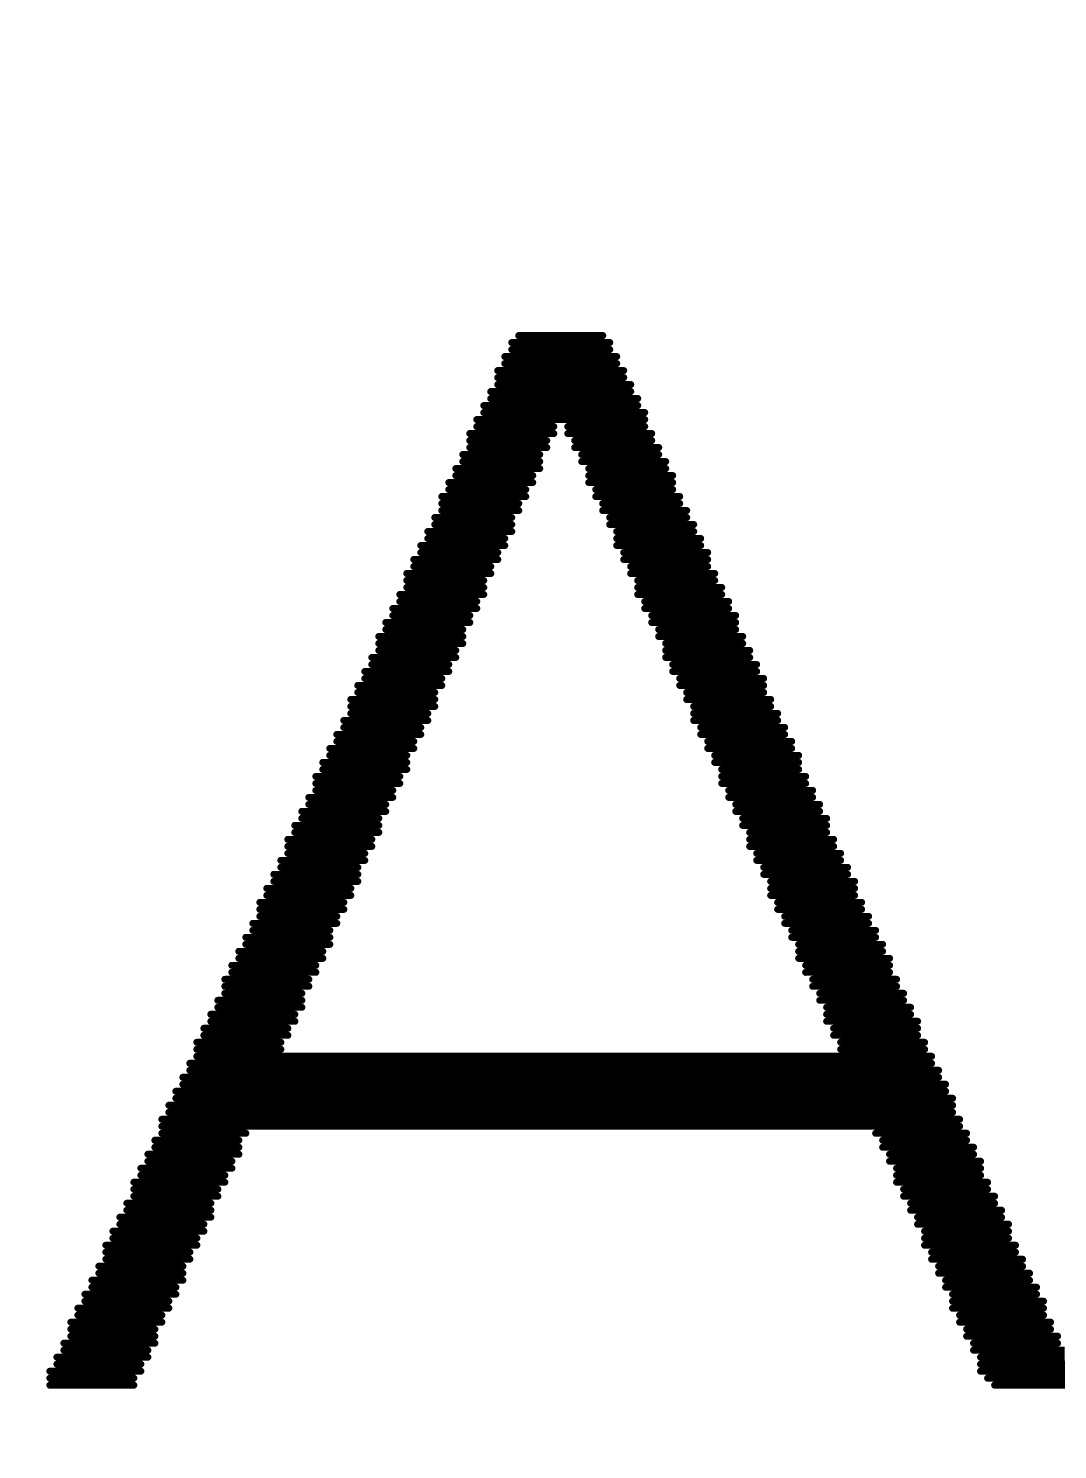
# Model space of a CAD drawing. Header units: millimetres. Extents: x 3.95 to 7.61, y 3.46 to 7.15.
# Drawn here: x 5.355 to 5.3918, y 5.1718 to 5.2226 of the extents above; entities that cross this region are included whole.
import ezdxf

# ---------------------------------------------------------------- set-up
doc = ezdxf.new("R2010")
doc.units = ezdxf.units.MM
doc.header["$MEASUREMENT"] = 0
doc.layers.add('Mechanical1', color=6, linetype='Continuous')
doc.layers.add('TopOverlay', color=2, linetype='Continuous')

# ---------------------------------------------------------------- blocks, each defined once
blk = doc.blocks.new('________10')
at = {"layer": 'TopOverlay', "const_width": 0.00025}
for points in [[(0.536311, 0.038634), (0.539811, 0.038634)], [(0.536561, 0.038884), (0.539561, 0.038884)], [(0.536061, 0.038134), (0.540061, 0.038134)], [(0.536311, 0.038384), (0.539811, 0.038384)], [(0.535811, 0.037634), (0.540311, 0.037634)], [(0.536061, 0.037884), (0.540061, 0.037884)], [(0.535811, 0.037384), (0.540311, 0.037384)], [(0.535811, 0.037134), (0.540561, 0.037134)], [(0.535561, 0.036884), (0.540561, 0.036884)], [(0.535561, 0.036634), (0.540811, 0.036634)], [(0.535311, 0.036384), (0.540811, 0.036384)], [(0.535311, 0.036134), (0.541061, 0.036134)], [(0.535061, 0.035884), (0.541061, 0.035884)], [(0.535061, 0.035634), (0.537811, 0.035634)], [(0.538311, 0.035634), (0.541061, 0.035634)], [(0.534811, 0.035384), (0.537811, 0.035384)], [(0.534811, 0.035134), (0.537561, 0.035134)], [(0.538311, 0.035384), (0.541311, 0.035384)], [(0.538561, 0.035134), (0.541311, 0.035134)], [(0.534561, 0.034634), (0.537311, 0.034634)], [(0.534811, 0.034884), (0.537561, 0.034884)], [(0.538561, 0.034884), (0.541561, 0.034884)], [(0.538811, 0.034634), (0.541561, 0.034634)], [(0.534311, 0.034134), (0.537311, 0.034134)], [(0.534561, 0.034384), (0.537311, 0.034384)], [(0.538811, 0.034384), (0.541811, 0.034384)], [(0.539061, 0.034134), (0.541811, 0.034134)], [(0.534061, 0.033634), (0.537061, 0.033634)], [(0.534311, 0.033884), (0.537061, 0.033884)], [(0.539061, 0.033884), (0.542061, 0.033884)], [(0.539061, 0.033634), (0.542061, 0.033634)], [(0.533811, 0.033134), (0.536811, 0.033134)], [(0.533811, 0.032884), (0.536561, 0.032884)], [(0.534061, 0.033384), (0.536811, 0.033384)], [(0.539311, 0.033384), (0.542061, 0.033384)], [(0.539311, 0.033134), (0.542311, 0.033134)], [(0.539561, 0.032884), (0.542311, 0.032884)], [(0.533561, 0.032384), (0.536311, 0.032384)], [(0.533811, 0.032634), (0.536561, 0.032634)], [(0.539561, 0.032634), (0.542561, 0.032634)], [(0.539811, 0.032384), (0.542561, 0.032384)], [(0.533311, 0.031884), (0.536311, 0.031884)], [(0.533561, 0.032134), (0.536311, 0.032134)], [(0.539811, 0.032134), (0.542811, 0.032134)], [(0.540061, 0.031884), (0.542811, 0.031884)], [(0.533061, 0.031384), (0.536061, 0.031384)], [(0.533311, 0.031634), (0.536061, 0.031634)], [(0.540061, 0.031634), (0.543061, 0.031634)], [(0.540061, 0.031384), (0.543061, 0.031384)], [(0.532811, 0.030884), (0.535811, 0.030884)], [(0.533061, 0.031134), (0.535811, 0.031134)], [(0.540311, 0.031134), (0.543311, 0.031134)], [(0.540311, 0.030884), (0.543311, 0.030884)], [(0.532561, 0.030384), (0.535561, 0.030384)], [(0.532811, 0.030634), (0.535561, 0.030634)], [(0.540561, 0.030634), (0.543311, 0.030634)], [(0.540561, 0.030384), (0.543561, 0.030384)], [(0.532561, 0.030134), (0.535311, 0.030134)], [(0.532561, 0.029884), (0.535311, 0.029884)], [(0.540811, 0.030134), (0.543561, 0.030134)], [(0.540811, 0.029884), (0.543811, 0.029884)], [(0.532311, 0.029634), (0.535311, 0.029634)], [(0.532311, 0.029384), (0.535061, 0.029384)], [(0.540811, 0.029634), (0.543811, 0.029634)], [(0.541061, 0.029384), (0.544061, 0.029384)], [(0.532061, 0.029134), (0.535061, 0.029134)], [(0.532061, 0.028884), (0.534811, 0.028884)], [(0.541061, 0.029134), (0.544061, 0.029134)], [(0.541311, 0.028884), (0.544311, 0.028884)], [(0.531811, 0.028634), (0.534811, 0.028634)], [(0.531811, 0.028384), (0.534561, 0.028384)], [(0.541311, 0.028634), (0.544311, 0.028634)], [(0.541561, 0.028384), (0.544311, 0.028384)], [(0.531561, 0.028134), (0.534561, 0.028134)], [(0.531561, 0.027884), (0.534561, 0.027884)], [(0.541561, 0.028134), (0.544561, 0.028134)], [(0.541811, 0.027884), (0.544561, 0.027884)], [(0.531311, 0.027384), (0.534311, 0.027384)], [(0.531561, 0.027634), (0.534311, 0.027634)], [(0.541811, 0.027634), (0.544811, 0.027634)], [(0.541811, 0.027384), (0.544811, 0.027384)], [(0.531061, 0.026884), (0.534061, 0.026884)], [(0.531311, 0.027134), (0.534061, 0.027134)], [(0.542061, 0.027134), (0.545061, 0.027134)], [(0.542061, 0.026884), (0.545061, 0.026884)], [(0.530811, 0.026384), (0.533811, 0.026384)], [(0.531061, 0.026634), (0.533811, 0.026634)], [(0.542311, 0.026634), (0.545311, 0.026634)], [(0.542311, 0.026384), (0.545311, 0.026384)], [(0.530561, 0.025884), (0.533561, 0.025884)], [(0.530811, 0.026134), (0.533561, 0.026134)], [(0.542561, 0.026134), (0.545311, 0.026134)], [(0.542561, 0.025884), (0.545561, 0.025884)], [(0.530561, 0.025634), (0.533561, 0.025634)], [(0.530561, 0.025384), (0.533311, 0.025384)], [(0.542811, 0.025634), (0.545561, 0.025634)], [(0.542811, 0.025384), (0.545811, 0.025384)], [(0.530311, 0.025134), (0.533311, 0.025134)], [(0.530311, 0.024884), (0.533061, 0.024884)], [(0.542811, 0.025134), (0.545811, 0.025134)], [(0.543061, 0.024884), (0.546061, 0.024884)], [(0.530061, 0.024634), (0.533061, 0.024634)], [(0.530061, 0.024384), (0.532811, 0.024384)], [(0.543061, 0.024634), (0.546061, 0.024634)], [(0.543311, 0.024384), (0.546311, 0.024384)], [(0.529811, 0.024134), (0.532811, 0.024134)], [(0.529811, 0.023884), (0.532561, 0.023884)], [(0.543311, 0.024134), (0.546311, 0.024134)], [(0.543561, 0.023884), (0.546561, 0.023884)], [(0.529561, 0.023634), (0.532561, 0.023634)], [(0.529561, 0.023384), (0.532561, 0.023384)], [(0.543561, 0.023634), (0.546561, 0.023634)], [(0.543811, 0.023384), (0.546561, 0.023384)], [(0.529311, 0.023134), (0.532311, 0.023134)], [(0.529311, 0.022884), (0.532311, 0.022884)], [(0.543811, 0.023134), (0.546811, 0.023134)], [(0.543811, 0.022884), (0.546811, 0.022884)], [(0.529061, 0.022384), (0.532061, 0.022384)], [(0.529311, 0.022634), (0.532061, 0.022634)], [(0.544061, 0.022634), (0.547061, 0.022634)], [(0.544061, 0.022384), (0.547061, 0.022384)], [(0.528811, 0.021884), (0.531811, 0.021884)], [(0.529061, 0.022134), (0.531811, 0.022134)], [(0.544311, 0.022134), (0.547311, 0.022134)], [(0.544311, 0.021884), (0.547311, 0.021884)], [(0.528561, 0.021384), (0.531561, 0.021384)], [(0.528811, 0.021634), (0.531561, 0.021634)], [(0.544561, 0.021634), (0.547561, 0.021634)], [(0.544561, 0.021384), (0.547561, 0.021384)], [(0.528311, 0.020884), (0.531311, 0.020884)], [(0.528561, 0.021134), (0.531561, 0.021134)], [(0.544811, 0.021134), (0.547561, 0.021134)], [(0.544811, 0.020884), (0.547811, 0.020884)], [(0.528311, 0.020634), (0.531311, 0.020634)], [(0.528311, 0.020384), (0.531061, 0.020384)], [(0.544811, 0.020634), (0.547811, 0.020634)], [(0.545061, 0.020384), (0.548061, 0.020384)], [(0.528061, 0.020134), (0.531061, 0.020134)], [(0.528061, 0.019884), (0.530811, 0.019884)], [(0.545061, 0.020134), (0.548061, 0.020134)], [(0.545311, 0.019884), (0.548311, 0.019884)], [(0.527811, 0.019634), (0.530811, 0.019634)], [(0.527811, 0.019384), (0.530811, 0.019384)], [(0.545311, 0.019634), (0.548311, 0.019634)], [(0.545561, 0.019384), (0.548561, 0.019384)], [(0.527561, 0.019134), (0.530561, 0.019134)], [(0.527561, 0.018884), (0.530561, 0.018884)], [(0.545561, 0.019134), (0.548561, 0.019134)], [(0.545561, 0.018884), (0.548561, 0.018884)], [(0.527311, 0.018634), (0.530311, 0.018634)], [(0.527311, 0.018384), (0.530311, 0.018384)], [(0.545811, 0.018634), (0.548811, 0.018634)], [(0.545811, 0.018384), (0.548811, 0.018384)], [(0.527061, 0.017884), (0.530061, 0.017884)], [(0.527311, 0.018134), (0.530061, 0.018134)], [(0.546061, 0.018134), (0.549061, 0.018134)], [(0.546061, 0.017884), (0.549061, 0.017884)], [(0.526811, 0.017384), (0.529811, 0.017384)], [(0.527061, 0.017634), (0.529811, 0.017634)], [(0.546311, 0.017634), (0.549311, 0.017634)], [(0.546311, 0.017384), (0.549311, 0.017384)], [(0.526561, 0.016884), (0.529561, 0.016884)], [(0.526561, 0.016634), (0.529561, 0.016634)], [(0.526811, 0.017134), (0.529811, 0.017134)], [(0.546561, 0.017134), (0.549561, 0.017134)], [(0.546561, 0.016884), (0.549561, 0.016884)], [(0.546561, 0.016634), (0.549811, 0.016634)], [(0.526311, 0.016384), (0.529311, 0.016384)], [(0.526311, 0.016134), (0.529311, 0.016134)], [(0.546811, 0.016384), (0.549811, 0.016384)], [(0.546811, 0.016134), (0.549811, 0.016134)], [(0.526061, 0.015884), (0.529061, 0.015884)], [(0.526061, 0.015634), (0.529061, 0.015634)], [(0.547061, 0.015884), (0.550061, 0.015884)], [(0.547061, 0.015634), (0.550061, 0.015634)], [(0.525811, 0.015134), (0.528811, 0.015134)], [(0.526061, 0.015384), (0.528811, 0.015384)], [(0.547311, 0.015384), (0.550311, 0.015384)], [(0.547311, 0.015134), (0.550311, 0.015134)], [(0.525561, 0.014634), (0.528561, 0.014634)], [(0.525811, 0.014884), (0.528811, 0.014884)], [(0.547561, 0.014884), (0.550561, 0.014884)], [(0.547561, 0.014634), (0.550561, 0.014634)], [(0.525311, 0.014134), (0.528311, 0.014134)], [(0.525561, 0.014384), (0.528561, 0.014384)], [(0.547561, 0.014384), (0.550811, 0.014384)], [(0.547811, 0.014134), (0.550811, 0.014134)], [(0.525061, 0.013634), (0.528061, 0.013634)], [(0.525311, 0.013884), (0.528311, 0.013884)], [(0.547811, 0.013884), (0.550811, 0.013884)], [(0.548061, 0.013634), (0.551061, 0.013634)], [(0.525061, 0.013384), (0.528061, 0.013384)], [(0.525061, 0.013134), (0.551311, 0.013134)], [(0.548061, 0.013384), (0.551061, 0.013384)], [(0.524811, 0.012884), (0.551311, 0.012884)], [(0.524811, 0.012634), (0.551561, 0.012634)], [(0.524561, 0.012384), (0.551561, 0.012384)], [(0.524561, 0.012134), (0.551811, 0.012134)], [(0.524311, 0.011884), (0.551811, 0.011884)], [(0.524311, 0.011634), (0.552061, 0.011634)], [(0.524061, 0.011384), (0.552061, 0.011384)], [(0.524061, 0.011134), (0.552061, 0.011134)], [(0.523811, 0.010884), (0.552311, 0.010884)], [(0.523811, 0.010634), (0.552311, 0.010634)], [(0.523561, 0.010134), (0.526561, 0.010134)], [(0.523811, 0.010384), (0.526811, 0.010384)], [(0.549311, 0.010384), (0.552561, 0.010384)], [(0.549561, 0.010134), (0.552561, 0.010134)], [(0.523311, 0.009634), (0.526561, 0.009634)], [(0.523561, 0.009884), (0.526561, 0.009884)], [(0.549561, 0.009884), (0.552811, 0.009884)], [(0.549811, 0.009634), (0.552811, 0.009634)], [(0.523061, 0.009134), (0.526311, 0.009134)], [(0.523311, 0.009384), (0.526311, 0.009384)], [(0.549811, 0.009384), (0.553061, 0.009384)], [(0.550061, 0.009134), (0.553061, 0.009134)], [(0.522811, 0.008634), (0.526061, 0.008634)], [(0.523061, 0.008884), (0.526061, 0.008884)], [(0.550061, 0.008884), (0.553061, 0.008884)], [(0.550061, 0.008634), (0.553311, 0.008634)], [(0.522811, 0.008384), (0.525811, 0.008384)], [(0.522811, 0.008134), (0.525811, 0.008134)], [(0.550311, 0.008384), (0.553311, 0.008384)], [(0.550311, 0.008134), (0.553561, 0.008134)], [(0.522561, 0.007884), (0.525561, 0.007884)], [(0.522561, 0.007634), (0.525561, 0.007634)], [(0.550561, 0.007884), (0.553561, 0.007884)], [(0.550561, 0.007634), (0.553811, 0.007634)], [(0.522311, 0.007384), (0.525561, 0.007384)], [(0.522311, 0.007134), (0.525311, 0.007134)], [(0.550811, 0.007384), (0.553811, 0.007384)], [(0.550811, 0.007134), (0.554061, 0.007134)], [(0.522061, 0.006884), (0.525311, 0.006884)], [(0.522061, 0.006634), (0.525061, 0.006634)], [(0.551061, 0.006884), (0.554061, 0.006884)], [(0.551061, 0.006634), (0.554061, 0.006634)], [(0.521811, 0.006384), (0.525061, 0.006384)], [(0.521811, 0.006134), (0.524811, 0.006134)], [(0.551061, 0.006384), (0.554311, 0.006384)], [(0.551311, 0.006134), (0.554311, 0.006134)], [(0.521561, 0.005634), (0.524561, 0.005634)], [(0.521811, 0.005884), (0.524811, 0.005884)], [(0.551311, 0.005884), (0.554561, 0.005884)], [(0.551561, 0.005634), (0.554561, 0.005634)], [(0.521311, 0.005134), (0.524561, 0.005134)], [(0.521561, 0.005384), (0.524561, 0.005384)], [(0.551561, 0.005384), (0.554811, 0.005384)], [(0.551811, 0.005134), (0.554811, 0.005134)], [(0.521061, 0.004634), (0.524311, 0.004634)], [(0.521311, 0.004884), (0.524311, 0.004884)], [(0.551811, 0.004884), (0.555061, 0.004884)], [(0.552061, 0.004634), (0.555061, 0.004634)], [(0.520811, 0.004134), (0.524061, 0.004134)], [(0.521061, 0.004384), (0.524061, 0.004384)], [(0.552061, 0.004384), (0.555311, 0.004384)], [(0.552061, 0.004134), (0.555311, 0.004134)], [(0.520561, 0.003634), (0.523811, 0.003634)], [(0.520811, 0.003884), (0.523811, 0.003884)], [(0.552311, 0.003884), (0.555311, 0.003884)], [(0.552311, 0.003634), (0.555561, 0.003634)], [(0.520561, 0.003384), (0.523561, 0.003384)], [(0.520561, 0.003134), (0.523561, 0.003134)], [(0.552561, 0.003384), (0.555561, 0.003384)], [(0.552561, 0.003134), (0.555811, 0.003134)], [(0.520311, 0.002884), (0.523561, 0.002884)], [(0.520311, 0.002634), (0.523311, 0.002634)], [(0.552811, 0.002884), (0.555811, 0.002884)], [(0.552811, 0.002634), (0.556061, 0.002634)], [(0.520061, 0.002384), (0.523311, 0.002384)], [(0.520061, 0.002134), (0.523061, 0.002134)], [(0.553061, 0.002384), (0.556061, 0.002384)], [(0.553061, 0.002134), (0.556311, 0.002134)], [(0.519811, 0.001884), (0.523061, 0.001884)], [(0.519811, 0.001634), (0.522811, 0.001634)], [(0.553061, 0.001884), (0.556311, 0.001884)], [(0.553311, 0.001634), (0.556311, 0.001634)], [(0.519811, 0.001384), (0.522811, 0.001384)], [(0.553561, 0.001384), (0.556311, 0.001384)]]:
    blk.add_lwpolyline(points, dxfattribs=at)
at = {"layer": 'TopOverlay', "const_width": 0.000125}
for points in [[(0.536249, 0.038634, 1), (0.536373, 0.038634, 1)], [(0.536498, 0.038884, 1), (0.536624, 0.038884, 1)], [(0.539498, 0.038884, 1), (0.539624, 0.038884, 1)], [(0.539748, 0.038634, 1), (0.539874, 0.038634, 1)], [(0.535999, 0.038134, 1), (0.536123, 0.038134, 1)], [(0.536249, 0.038384, 1), (0.536373, 0.038384, 1)], [(0.539748, 0.038384, 1), (0.539874, 0.038384, 1)], [(0.539999, 0.038134, 1), (0.540123, 0.038134, 1)], [(0.535748, 0.037634, 1), (0.535874, 0.037634, 1)], [(0.535999, 0.037884, 1), (0.536123, 0.037884, 1)], [(0.539999, 0.037884, 1), (0.540123, 0.037884, 1)], [(0.540249, 0.037634, 1), (0.540373, 0.037634, 1)], [(0.535748, 0.037384, 1), (0.535874, 0.037384, 1)], [(0.535748, 0.037134, 1), (0.535874, 0.037134, 1)], [(0.540249, 0.037384, 1), (0.540373, 0.037384, 1)], [(0.540498, 0.037134, 1), (0.540624, 0.037134, 1)], [(0.535498, 0.036884, 1), (0.535624, 0.036884, 1)], [(0.535498, 0.036634, 1), (0.535624, 0.036634, 1)], [(0.540498, 0.036884, 1), (0.540624, 0.036884, 1)], [(0.540748, 0.036634, 1), (0.540874, 0.036634, 1)], [(0.535249, 0.036384, 1), (0.535373, 0.036384, 1)], [(0.535249, 0.036134, 1), (0.535373, 0.036134, 1)], [(0.540748, 0.036384, 1), (0.540874, 0.036384, 1)], [(0.540999, 0.036134, 1), (0.541123, 0.036134, 1)], [(0.534999, 0.035884, 1), (0.535123, 0.035884, 1)], [(0.534999, 0.035634, 1), (0.535123, 0.035634, 1)], [(0.537748, 0.035634, 1), (0.537874, 0.035634, 1)], [(0.538249, 0.035634, 1), (0.538373, 0.035634, 1)], [(0.540999, 0.035884, 1), (0.541123, 0.035884, 1)], [(0.540999, 0.035634, 1), (0.541123, 0.035634, 1)], [(0.534748, 0.035384, 1), (0.534874, 0.035384, 1)], [(0.534748, 0.035134, 1), (0.534874, 0.035134, 1)], [(0.537498, 0.035134, 1), (0.537624, 0.035134, 1)], [(0.537748, 0.035384, 1), (0.537874, 0.035384, 1)], [(0.538249, 0.035384, 1), (0.538373, 0.035384, 1)], [(0.538498, 0.035134, 1), (0.538624, 0.035134, 1)], [(0.541249, 0.035384, 1), (0.541373, 0.035384, 1)], [(0.541249, 0.035134, 1), (0.541373, 0.035134, 1)], [(0.534498, 0.034634, 1), (0.534624, 0.034634, 1)], [(0.534748, 0.034884, 1), (0.534874, 0.034884, 1)], [(0.537249, 0.034634, 1), (0.537373, 0.034634, 1)], [(0.537498, 0.034884, 1), (0.537624, 0.034884, 1)], [(0.538498, 0.034884, 1), (0.538624, 0.034884, 1)], [(0.538748, 0.034634, 1), (0.538874, 0.034634, 1)], [(0.541498, 0.034884, 1), (0.541624, 0.034884, 1)], [(0.541498, 0.034634, 1), (0.541624, 0.034634, 1)], [(0.534249, 0.034134, 1), (0.534373, 0.034134, 1)], [(0.534498, 0.034384, 1), (0.534624, 0.034384, 1)], [(0.537249, 0.034384, 1), (0.537373, 0.034384, 1)], [(0.537249, 0.034134, 1), (0.537373, 0.034134, 1)], [(0.538748, 0.034384, 1), (0.538874, 0.034384, 1)], [(0.538999, 0.034134, 1), (0.539123, 0.034134, 1)], [(0.541748, 0.034384, 1), (0.541874, 0.034384, 1)], [(0.541748, 0.034134, 1), (0.541874, 0.034134, 1)], [(0.533999, 0.033634, 1), (0.534123, 0.033634, 1)], [(0.534249, 0.033884, 1), (0.534373, 0.033884, 1)], [(0.536999, 0.033884, 1), (0.537123, 0.033884, 1)], [(0.536999, 0.033634, 1), (0.537123, 0.033634, 1)], [(0.538999, 0.033884, 1), (0.539123, 0.033884, 1)], [(0.538999, 0.033634, 1), (0.539123, 0.033634, 1)], [(0.541999, 0.033884, 1), (0.542123, 0.033884, 1)], [(0.541999, 0.033634, 1), (0.542123, 0.033634, 1)], [(0.533748, 0.033134, 1), (0.533874, 0.033134, 1)], [(0.533748, 0.032884, 1), (0.533874, 0.032884, 1)], [(0.533999, 0.033384, 1), (0.534123, 0.033384, 1)], [(0.536498, 0.032884, 1), (0.536624, 0.032884, 1)], [(0.536748, 0.033384, 1), (0.536874, 0.033384, 1)], [(0.536748, 0.033134, 1), (0.536874, 0.033134, 1)], [(0.539249, 0.033384, 1), (0.539373, 0.033384, 1)], [(0.539249, 0.033134, 1), (0.539373, 0.033134, 1)], [(0.539498, 0.032884, 1), (0.539624, 0.032884, 1)], [(0.541999, 0.033384, 1), (0.542123, 0.033384, 1)], [(0.542249, 0.033134, 1), (0.542373, 0.033134, 1)], [(0.542249, 0.032884, 1), (0.542373, 0.032884, 1)], [(0.533498, 0.032384, 1), (0.533624, 0.032384, 1)], [(0.533748, 0.032634, 1), (0.533874, 0.032634, 1)], [(0.536249, 0.032384, 1), (0.536373, 0.032384, 1)], [(0.536498, 0.032634, 1), (0.536624, 0.032634, 1)], [(0.539498, 0.032634, 1), (0.539624, 0.032634, 1)], [(0.539748, 0.032384, 1), (0.539874, 0.032384, 1)], [(0.542498, 0.032634, 1), (0.542624, 0.032634, 1)], [(0.542498, 0.032384, 1), (0.542624, 0.032384, 1)], [(0.533249, 0.031884, 1), (0.533373, 0.031884, 1)], [(0.533498, 0.032134, 1), (0.533624, 0.032134, 1)], [(0.536249, 0.032134, 1), (0.536373, 0.032134, 1)], [(0.536249, 0.031884, 1), (0.536373, 0.031884, 1)], [(0.539748, 0.032134, 1), (0.539874, 0.032134, 1)], [(0.539999, 0.031884, 1), (0.540123, 0.031884, 1)], [(0.542748, 0.032134, 1), (0.542874, 0.032134, 1)], [(0.542748, 0.031884, 1), (0.542874, 0.031884, 1)], [(0.532999, 0.031384, 1), (0.533123, 0.031384, 1)], [(0.533249, 0.031634, 1), (0.533373, 0.031634, 1)], [(0.535999, 0.031634, 1), (0.536123, 0.031634, 1)], [(0.535999, 0.031384, 1), (0.536123, 0.031384, 1)], [(0.539999, 0.031634, 1), (0.540123, 0.031634, 1)], [(0.539999, 0.031384, 1), (0.540123, 0.031384, 1)], [(0.542999, 0.031634, 1), (0.543123, 0.031634, 1)], [(0.542999, 0.031384, 1), (0.543123, 0.031384, 1)], [(0.532748, 0.030884, 1), (0.532873, 0.030884, 1)], [(0.532999, 0.031134, 1), (0.533123, 0.031134, 1)], [(0.535748, 0.031134, 1), (0.535874, 0.031134, 1)], [(0.535748, 0.030884, 1), (0.535874, 0.030884, 1)], [(0.540249, 0.031134, 1), (0.540373, 0.031134, 1)], [(0.540249, 0.030884, 1), (0.540373, 0.030884, 1)], [(0.543249, 0.031134, 1), (0.543373, 0.031134, 1)], [(0.543249, 0.030884, 1), (0.543373, 0.030884, 1)], [(0.532498, 0.030384, 1), (0.532624, 0.030384, 1)], [(0.532748, 0.030634, 1), (0.532873, 0.030634, 1)], [(0.535498, 0.030634, 1), (0.535624, 0.030634, 1)], [(0.535498, 0.030384, 1), (0.535624, 0.030384, 1)], [(0.540498, 0.030634, 1), (0.540624, 0.030634, 1)], [(0.540498, 0.030384, 1), (0.540624, 0.030384, 1)], [(0.543249, 0.030634, 1), (0.543373, 0.030634, 1)], [(0.543498, 0.030384, 1), (0.543624, 0.030384, 1)], [(0.532498, 0.030134, 1), (0.532624, 0.030134, 1)], [(0.532498, 0.029884, 1), (0.532624, 0.029884, 1)], [(0.535249, 0.030134, 1), (0.535373, 0.030134, 1)], [(0.535249, 0.029884, 1), (0.535373, 0.029884, 1)], [(0.540748, 0.030134, 1), (0.540874, 0.030134, 1)], [(0.540748, 0.029884, 1), (0.540874, 0.029884, 1)], [(0.543498, 0.030134, 1), (0.543624, 0.030134, 1)], [(0.543748, 0.029884, 1), (0.543874, 0.029884, 1)], [(0.532249, 0.029634, 1), (0.532374, 0.029634, 1)], [(0.532249, 0.029384, 1), (0.532374, 0.029384, 1)], [(0.534999, 0.029384, 1), (0.535123, 0.029384, 1)], [(0.535249, 0.029634, 1), (0.535373, 0.029634, 1)], [(0.540748, 0.029634, 1), (0.540874, 0.029634, 1)], [(0.540999, 0.029384, 1), (0.541123, 0.029384, 1)], [(0.543748, 0.029634, 1), (0.543874, 0.029634, 1)], [(0.543999, 0.029384, 1), (0.544123, 0.029384, 1)], [(0.531999, 0.029134, 1), (0.532123, 0.029134, 1)], [(0.531999, 0.028884, 1), (0.532123, 0.028884, 1)], [(0.534748, 0.028884, 1), (0.534874, 0.028884, 1)], [(0.534999, 0.029134, 1), (0.535123, 0.029134, 1)], [(0.540999, 0.029134, 1), (0.541123, 0.029134, 1)], [(0.541249, 0.028884, 1), (0.541373, 0.028884, 1)], [(0.543999, 0.029134, 1), (0.544123, 0.029134, 1)], [(0.544249, 0.028884, 1), (0.544373, 0.028884, 1)], [(0.531748, 0.028634, 1), (0.531873, 0.028634, 1)], [(0.531748, 0.028384, 1), (0.531873, 0.028384, 1)], [(0.534498, 0.028384, 1), (0.534624, 0.028384, 1)], [(0.534748, 0.028634, 1), (0.534874, 0.028634, 1)], [(0.541249, 0.028634, 1), (0.541373, 0.028634, 1)], [(0.541498, 0.028384, 1), (0.541624, 0.028384, 1)], [(0.544249, 0.028634, 1), (0.544373, 0.028634, 1)], [(0.544249, 0.028384, 1), (0.544373, 0.028384, 1)], [(0.531498, 0.028134, 1), (0.531624, 0.028134, 1)], [(0.531498, 0.027884, 1), (0.531624, 0.027884, 1)], [(0.534498, 0.028134, 1), (0.534624, 0.028134, 1)], [(0.534498, 0.027884, 1), (0.534624, 0.027884, 1)], [(0.541498, 0.028134, 1), (0.541624, 0.028134, 1)], [(0.541748, 0.027884, 1), (0.541874, 0.027884, 1)], [(0.544498, 0.028134, 1), (0.544624, 0.028134, 1)], [(0.544498, 0.027884, 1), (0.544624, 0.027884, 1)], [(0.531249, 0.027384, 1), (0.531374, 0.027384, 1)], [(0.531498, 0.027634, 1), (0.531624, 0.027634, 1)], [(0.534249, 0.027634, 1), (0.534373, 0.027634, 1)], [(0.534249, 0.027384, 1), (0.534373, 0.027384, 1)], [(0.541748, 0.027634, 1), (0.541874, 0.027634, 1)], [(0.541748, 0.027384, 1), (0.541874, 0.027384, 1)], [(0.544748, 0.027634, 1), (0.544874, 0.027634, 1)], [(0.544748, 0.027384, 1), (0.544874, 0.027384, 1)], [(0.530999, 0.026884, 1), (0.531123, 0.026884, 1)], [(0.531249, 0.027134, 1), (0.531374, 0.027134, 1)], [(0.533999, 0.027134, 1), (0.534123, 0.027134, 1)], [(0.533999, 0.026884, 1), (0.534123, 0.026884, 1)], [(0.541999, 0.027134, 1), (0.542123, 0.027134, 1)], [(0.541999, 0.026884, 1), (0.542123, 0.026884, 1)], [(0.544999, 0.027134, 1), (0.545123, 0.027134, 1)], [(0.544999, 0.026884, 1), (0.545123, 0.026884, 1)], [(0.530748, 0.026384, 1), (0.530873, 0.026384, 1)], [(0.530999, 0.026634, 1), (0.531123, 0.026634, 1)], [(0.533748, 0.026634, 1), (0.533874, 0.026634, 1)], [(0.533748, 0.026384, 1), (0.533874, 0.026384, 1)], [(0.542249, 0.026634, 1), (0.542373, 0.026634, 1)], [(0.542249, 0.026384, 1), (0.542373, 0.026384, 1)], [(0.545249, 0.026634, 1), (0.545373, 0.026634, 1)], [(0.545249, 0.026384, 1), (0.545373, 0.026384, 1)], [(0.530498, 0.025884, 1), (0.530624, 0.025884, 1)], [(0.530748, 0.026134, 1), (0.530873, 0.026134, 1)], [(0.533498, 0.026134, 1), (0.533624, 0.026134, 1)], [(0.533498, 0.025884, 1), (0.533624, 0.025884, 1)], [(0.542498, 0.026134, 1), (0.542624, 0.026134, 1)], [(0.542498, 0.025884, 1), (0.542624, 0.025884, 1)], [(0.545249, 0.026134, 1), (0.545373, 0.026134, 1)], [(0.545498, 0.025884, 1), (0.545624, 0.025884, 1)], [(0.530498, 0.025634, 1), (0.530624, 0.025634, 1)], [(0.530498, 0.025384, 1), (0.530624, 0.025384, 1)], [(0.533249, 0.025384, 1), (0.533373, 0.025384, 1)], [(0.533498, 0.025634, 1), (0.533624, 0.025634, 1)], [(0.542748, 0.025634, 1), (0.542874, 0.025634, 1)], [(0.542748, 0.025384, 1), (0.542874, 0.025384, 1)], [(0.545498, 0.025634, 1), (0.545624, 0.025634, 1)], [(0.545748, 0.025384, 1), (0.545874, 0.025384, 1)], [(0.530249, 0.025134, 1), (0.530374, 0.025134, 1)], [(0.530249, 0.024884, 1), (0.530374, 0.024884, 1)], [(0.532999, 0.024884, 1), (0.533123, 0.024884, 1)], [(0.533249, 0.025134, 1), (0.533373, 0.025134, 1)], [(0.542748, 0.025134, 1), (0.542874, 0.025134, 1)], [(0.542999, 0.024884, 1), (0.543123, 0.024884, 1)], [(0.545748, 0.025134, 1), (0.545874, 0.025134, 1)], [(0.545999, 0.024884, 1), (0.546123, 0.024884, 1)], [(0.529999, 0.024634, 1), (0.530123, 0.024634, 1)], [(0.529999, 0.024384, 1), (0.530123, 0.024384, 1)], [(0.532748, 0.024384, 1), (0.532873, 0.024384, 1)], [(0.532999, 0.024634, 1), (0.533123, 0.024634, 1)], [(0.542999, 0.024634, 1), (0.543123, 0.024634, 1)], [(0.543249, 0.024384, 1), (0.543373, 0.024384, 1)], [(0.545999, 0.024634, 1), (0.546123, 0.024634, 1)], [(0.546249, 0.024384, 1), (0.546373, 0.024384, 1)], [(0.529748, 0.024134, 1), (0.529873, 0.024134, 1)], [(0.529748, 0.023884, 1), (0.529873, 0.023884, 1)], [(0.532498, 0.023884, 1), (0.532624, 0.023884, 1)], [(0.532748, 0.024134, 1), (0.532873, 0.024134, 1)], [(0.543249, 0.024134, 1), (0.543373, 0.024134, 1)], [(0.543498, 0.023884, 1), (0.543624, 0.023884, 1)], [(0.546249, 0.024134, 1), (0.546373, 0.024134, 1)], [(0.546498, 0.023884, 1), (0.546624, 0.023884, 1)], [(0.529498, 0.023634, 1), (0.529624, 0.023634, 1)], [(0.529498, 0.023384, 1), (0.529624, 0.023384, 1)], [(0.532498, 0.023634, 1), (0.532624, 0.023634, 1)], [(0.532498, 0.023384, 1), (0.532624, 0.023384, 1)], [(0.543498, 0.023634, 1), (0.543624, 0.023634, 1)], [(0.543748, 0.023384, 1), (0.543874, 0.023384, 1)], [(0.546498, 0.023634, 1), (0.546624, 0.023634, 1)], [(0.546498, 0.023384, 1), (0.546624, 0.023384, 1)], [(0.529249, 0.023134, 1), (0.529374, 0.023134, 1)], [(0.529249, 0.022884, 1), (0.529374, 0.022884, 1)], [(0.532249, 0.023134, 1), (0.532374, 0.023134, 1)], [(0.532249, 0.022884, 1), (0.532374, 0.022884, 1)], [(0.543748, 0.023134, 1), (0.543874, 0.023134, 1)], [(0.543748, 0.022884, 1), (0.543874, 0.022884, 1)], [(0.546748, 0.023134, 1), (0.546874, 0.023134, 1)], [(0.546748, 0.022884, 1), (0.546874, 0.022884, 1)], [(0.528999, 0.022384, 1), (0.529123, 0.022384, 1)], [(0.529249, 0.022634, 1), (0.529374, 0.022634, 1)], [(0.531999, 0.022634, 1), (0.532123, 0.022634, 1)], [(0.531999, 0.022384, 1), (0.532123, 0.022384, 1)], [(0.543999, 0.022634, 1), (0.544123, 0.022634, 1)], [(0.543999, 0.022384, 1), (0.544123, 0.022384, 1)], [(0.546999, 0.022634, 1), (0.547123, 0.022634, 1)], [(0.546999, 0.022384, 1), (0.547123, 0.022384, 1)], [(0.528748, 0.021884, 1), (0.528873, 0.021884, 1)], [(0.528999, 0.022134, 1), (0.529123, 0.022134, 1)], [(0.531748, 0.022134, 1), (0.531873, 0.022134, 1)], [(0.531748, 0.021884, 1), (0.531873, 0.021884, 1)], [(0.544249, 0.022134, 1), (0.544373, 0.022134, 1)], [(0.544249, 0.021884, 1), (0.544373, 0.021884, 1)], [(0.547249, 0.022134, 1), (0.547373, 0.022134, 1)], [(0.547249, 0.021884, 1), (0.547373, 0.021884, 1)], [(0.528498, 0.021384, 1), (0.528624, 0.021384, 1)], [(0.528748, 0.021634, 1), (0.528873, 0.021634, 1)], [(0.531498, 0.021634, 1), (0.531624, 0.021634, 1)], [(0.531498, 0.021384, 1), (0.531624, 0.021384, 1)], [(0.544498, 0.021634, 1), (0.544624, 0.021634, 1)], [(0.544498, 0.021384, 1), (0.544624, 0.021384, 1)], [(0.547498, 0.021634, 1), (0.547624, 0.021634, 1)], [(0.547498, 0.021384, 1), (0.547624, 0.021384, 1)], [(0.528249, 0.020884, 1), (0.528374, 0.020884, 1)], [(0.528498, 0.021134, 1), (0.528624, 0.021134, 1)], [(0.531249, 0.020884, 1), (0.531374, 0.020884, 1)], [(0.531498, 0.021134, 1), (0.531624, 0.021134, 1)], [(0.544748, 0.021134, 1), (0.544874, 0.021134, 1)], [(0.544748, 0.020884, 1), (0.544874, 0.020884, 1)], [(0.547498, 0.021134, 1), (0.547624, 0.021134, 1)], [(0.547748, 0.020884, 1), (0.547874, 0.020884, 1)], [(0.528249, 0.020634, 1), (0.528374, 0.020634, 1)], [(0.528249, 0.020384, 1), (0.528374, 0.020384, 1)], [(0.530999, 0.020384, 1), (0.531123, 0.020384, 1)], [(0.531249, 0.020634, 1), (0.531374, 0.020634, 1)], [(0.544748, 0.020634, 1), (0.544874, 0.020634, 1)], [(0.544999, 0.020384, 1), (0.545123, 0.020384, 1)], [(0.547748, 0.020634, 1), (0.547874, 0.020634, 1)], [(0.547999, 0.020384, 1), (0.548123, 0.020384, 1)], [(0.527999, 0.020134, 1), (0.528123, 0.020134, 1)], [(0.527999, 0.019884, 1), (0.528123, 0.019884, 1)], [(0.530748, 0.019884, 1), (0.530873, 0.019884, 1)], [(0.530999, 0.020134, 1), (0.531123, 0.020134, 1)], [(0.544999, 0.020134, 1), (0.545123, 0.020134, 1)], [(0.545249, 0.019884, 1), (0.545373, 0.019884, 1)], [(0.547999, 0.020134, 1), (0.548123, 0.020134, 1)], [(0.548249, 0.019884, 1), (0.548373, 0.019884, 1)], [(0.527748, 0.019634, 1), (0.527873, 0.019634, 1)], [(0.527748, 0.019384, 1), (0.527873, 0.019384, 1)], [(0.530748, 0.019634, 1), (0.530873, 0.019634, 1)], [(0.530748, 0.019384, 1), (0.530873, 0.019384, 1)], [(0.545249, 0.019634, 1), (0.545373, 0.019634, 1)], [(0.545498, 0.019384, 1), (0.545624, 0.019384, 1)], [(0.548249, 0.019634, 1), (0.548373, 0.019634, 1)], [(0.548498, 0.019384, 1), (0.548624, 0.019384, 1)], [(0.527498, 0.019134, 1), (0.527624, 0.019134, 1)], [(0.527498, 0.018884, 1), (0.527624, 0.018884, 1)], [(0.530498, 0.019134, 1), (0.530624, 0.019134, 1)], [(0.530498, 0.018884, 1), (0.530624, 0.018884, 1)], [(0.545498, 0.019134, 1), (0.545624, 0.019134, 1)], [(0.545498, 0.018884, 1), (0.545624, 0.018884, 1)], [(0.548498, 0.019134, 1), (0.548624, 0.019134, 1)], [(0.548498, 0.018884, 1), (0.548624, 0.018884, 1)], [(0.527249, 0.018634, 1), (0.527374, 0.018634, 1)], [(0.527249, 0.018384, 1), (0.527374, 0.018384, 1)], [(0.530249, 0.018634, 1), (0.530374, 0.018634, 1)], [(0.530249, 0.018384, 1), (0.530374, 0.018384, 1)], [(0.545748, 0.018634, 1), (0.545874, 0.018634, 1)], [(0.545748, 0.018384, 1), (0.545874, 0.018384, 1)], [(0.548748, 0.018634, 1), (0.548874, 0.018634, 1)], [(0.548748, 0.018384, 1), (0.548874, 0.018384, 1)], [(0.526999, 0.017884, 1), (0.527123, 0.017884, 1)], [(0.527249, 0.018134, 1), (0.527374, 0.018134, 1)], [(0.529999, 0.018134, 1), (0.530123, 0.018134, 1)], [(0.529999, 0.017884, 1), (0.530123, 0.017884, 1)], [(0.545999, 0.018134, 1), (0.546123, 0.018134, 1)], [(0.545999, 0.017884, 1), (0.546123, 0.017884, 1)], [(0.548998, 0.018134, 1), (0.549123, 0.018134, 1)], [(0.548998, 0.017884, 1), (0.549123, 0.017884, 1)], [(0.526748, 0.017384, 1), (0.526873, 0.017384, 1)], [(0.526999, 0.017634, 1), (0.527123, 0.017634, 1)], [(0.529748, 0.017634, 1), (0.529873, 0.017634, 1)], [(0.529748, 0.017384, 1), (0.529873, 0.017384, 1)], [(0.546249, 0.017634, 1), (0.546373, 0.017634, 1)], [(0.546249, 0.017384, 1), (0.546373, 0.017384, 1)], [(0.549249, 0.017634, 1), (0.549373, 0.017634, 1)], [(0.549249, 0.017384, 1), (0.549373, 0.017384, 1)], [(0.526498, 0.016884, 1), (0.526624, 0.016884, 1)], [(0.526498, 0.016634, 1), (0.526624, 0.016634, 1)], [(0.526748, 0.017134, 1), (0.526873, 0.017134, 1)], [(0.529498, 0.016884, 1), (0.529624, 0.016884, 1)], [(0.529498, 0.016634, 1), (0.529624, 0.016634, 1)], [(0.529748, 0.017134, 1), (0.529873, 0.017134, 1)], [(0.546498, 0.017134, 1), (0.546624, 0.017134, 1)], [(0.546498, 0.016884, 1), (0.546624, 0.016884, 1)], [(0.546498, 0.016634, 1), (0.546624, 0.016634, 1)], [(0.549499, 0.017134, 1), (0.549624, 0.017134, 1)], [(0.549499, 0.016884, 1), (0.549624, 0.016884, 1)], [(0.549748, 0.016634, 1), (0.549874, 0.016634, 1)], [(0.526249, 0.016384, 1), (0.526374, 0.016384, 1)], [(0.526249, 0.016134, 1), (0.526374, 0.016134, 1)], [(0.529249, 0.016384, 1), (0.529374, 0.016384, 1)], [(0.529249, 0.016134, 1), (0.529374, 0.016134, 1)], [(0.546748, 0.016384, 1), (0.546874, 0.016384, 1)], [(0.546748, 0.016134, 1), (0.546874, 0.016134, 1)], [(0.549748, 0.016384, 1), (0.549874, 0.016384, 1)], [(0.549748, 0.016134, 1), (0.549874, 0.016134, 1)], [(0.525999, 0.015884, 1), (0.526123, 0.015884, 1)], [(0.525999, 0.015634, 1), (0.526123, 0.015634, 1)], [(0.528999, 0.015884, 1), (0.529123, 0.015884, 1)], [(0.528999, 0.015634, 1), (0.529123, 0.015634, 1)], [(0.546999, 0.015884, 1), (0.547123, 0.015884, 1)], [(0.546999, 0.015634, 1), (0.547123, 0.015634, 1)], [(0.549998, 0.015884, 1), (0.550123, 0.015884, 1)], [(0.549998, 0.015634, 1), (0.550123, 0.015634, 1)], [(0.525748, 0.015134, 1), (0.525873, 0.015134, 1)], [(0.525999, 0.015384, 1), (0.526123, 0.015384, 1)], [(0.528748, 0.015384, 1), (0.528873, 0.015384, 1)], [(0.528748, 0.015134, 1), (0.528873, 0.015134, 1)], [(0.547249, 0.015384, 1), (0.547373, 0.015384, 1)], [(0.547249, 0.015134, 1), (0.547373, 0.015134, 1)], [(0.550249, 0.015384, 1), (0.550373, 0.015384, 1)], [(0.550249, 0.015134, 1), (0.550373, 0.015134, 1)], [(0.525498, 0.014634, 1), (0.525624, 0.014634, 1)], [(0.525748, 0.014884, 1), (0.525873, 0.014884, 1)], [(0.528498, 0.014634, 1), (0.528624, 0.014634, 1)], [(0.528748, 0.014884, 1), (0.528873, 0.014884, 1)], [(0.547498, 0.014884, 1), (0.547624, 0.014884, 1)], [(0.547498, 0.014634, 1), (0.547624, 0.014634, 1)], [(0.550499, 0.014884, 1), (0.550624, 0.014884, 1)], [(0.550499, 0.014634, 1), (0.550624, 0.014634, 1)], [(0.525249, 0.014134, 1), (0.525374, 0.014134, 1)], [(0.525498, 0.014384, 1), (0.525624, 0.014384, 1)], [(0.528249, 0.014134, 1), (0.528374, 0.014134, 1)], [(0.528498, 0.014384, 1), (0.528624, 0.014384, 1)], [(0.547498, 0.014384, 1), (0.547624, 0.014384, 1)], [(0.547748, 0.014134, 1), (0.547874, 0.014134, 1)], [(0.550748, 0.014384, 1), (0.550874, 0.014384, 1)], [(0.550748, 0.014134, 1), (0.550874, 0.014134, 1)], [(0.524999, 0.013634, 1), (0.525123, 0.013634, 1)], [(0.525249, 0.013884, 1), (0.525374, 0.013884, 1)], [(0.527999, 0.013634, 1), (0.528123, 0.013634, 1)], [(0.528249, 0.013884, 1), (0.528374, 0.013884, 1)], [(0.547748, 0.013884, 1), (0.547874, 0.013884, 1)], [(0.547999, 0.013634, 1), (0.548123, 0.013634, 1)], [(0.550748, 0.013884, 1), (0.550874, 0.013884, 1)], [(0.550998, 0.013634, 1), (0.551123, 0.013634, 1)], [(0.524999, 0.013384, 1), (0.525123, 0.013384, 1)], [(0.524999, 0.013134, 1), (0.525123, 0.013134, 1)], [(0.527999, 0.013384, 1), (0.528123, 0.013384, 1)], [(0.547999, 0.013384, 1), (0.548123, 0.013384, 1)], [(0.550998, 0.013384, 1), (0.551123, 0.013384, 1)], [(0.551249, 0.013134, 1), (0.551373, 0.013134, 1)], [(0.524748, 0.012884, 1), (0.524873, 0.012884, 1)], [(0.524748, 0.012634, 1), (0.524873, 0.012634, 1)], [(0.551249, 0.012884, 1), (0.551373, 0.012884, 1)], [(0.551499, 0.012634, 1), (0.551624, 0.012634, 1)], [(0.524498, 0.012384, 1), (0.524624, 0.012384, 1)], [(0.524498, 0.012134, 1), (0.524624, 0.012134, 1)], [(0.551499, 0.012384, 1), (0.551624, 0.012384, 1)], [(0.551748, 0.012134, 1), (0.551874, 0.012134, 1)], [(0.524249, 0.011884, 1), (0.524374, 0.011884, 1)], [(0.524249, 0.011634, 1), (0.524374, 0.011634, 1)], [(0.551748, 0.011884, 1), (0.551874, 0.011884, 1)], [(0.551998, 0.011634, 1), (0.552123, 0.011634, 1)], [(0.523999, 0.011384, 1), (0.524123, 0.011384, 1)], [(0.523999, 0.011134, 1), (0.524123, 0.011134, 1)], [(0.551998, 0.011384, 1), (0.552123, 0.011384, 1)], [(0.551998, 0.011134, 1), (0.552123, 0.011134, 1)], [(0.523748, 0.010884, 1), (0.523873, 0.010884, 1)], [(0.523748, 0.010634, 1), (0.523873, 0.010634, 1)], [(0.552249, 0.010884, 1), (0.552373, 0.010884, 1)], [(0.552249, 0.010634, 1), (0.552373, 0.010634, 1)], [(0.523498, 0.010134, 1), (0.523624, 0.010134, 1)], [(0.523748, 0.010384, 1), (0.523873, 0.010384, 1)], [(0.526498, 0.010134, 1), (0.526624, 0.010134, 1)], [(0.526748, 0.010384, 1), (0.526873, 0.010384, 1)], [(0.549249, 0.010384, 1), (0.549373, 0.010384, 1)], [(0.549499, 0.010134, 1), (0.549624, 0.010134, 1)], [(0.552499, 0.010384, 1), (0.552624, 0.010384, 1)], [(0.552499, 0.010134, 1), (0.552624, 0.010134, 1)], [(0.523249, 0.009634, 1), (0.523374, 0.009634, 1)], [(0.523498, 0.009884, 1), (0.523624, 0.009884, 1)], [(0.526498, 0.009884, 1), (0.526624, 0.009884, 1)], [(0.526498, 0.009634, 1), (0.526624, 0.009634, 1)], [(0.549499, 0.009884, 1), (0.549624, 0.009884, 1)], [(0.549748, 0.009634, 1), (0.549874, 0.009634, 1)], [(0.552748, 0.009884, 1), (0.552874, 0.009884, 1)], [(0.552748, 0.009634, 1), (0.552874, 0.009634, 1)], [(0.522999, 0.009134, 1), (0.523123, 0.009134, 1)], [(0.523249, 0.009384, 1), (0.523374, 0.009384, 1)], [(0.526249, 0.009384, 1), (0.526374, 0.009384, 1)], [(0.526249, 0.009134, 1), (0.526374, 0.009134, 1)], [(0.549748, 0.009384, 1), (0.549874, 0.009384, 1)], [(0.549998, 0.009134, 1), (0.550123, 0.009134, 1)], [(0.552998, 0.009384, 1), (0.553123, 0.009384, 1)], [(0.552998, 0.009134, 1), (0.553123, 0.009134, 1)], [(0.522748, 0.008634, 1), (0.522873, 0.008634, 1)], [(0.522999, 0.008884, 1), (0.523123, 0.008884, 1)], [(0.525999, 0.008884, 1), (0.526123, 0.008884, 1)], [(0.525999, 0.008634, 1), (0.526123, 0.008634, 1)], [(0.549998, 0.008884, 1), (0.550123, 0.008884, 1)], [(0.549998, 0.008634, 1), (0.550123, 0.008634, 1)], [(0.552998, 0.008884, 1), (0.553123, 0.008884, 1)], [(0.553249, 0.008634, 1), (0.553373, 0.008634, 1)], [(0.522748, 0.008384, 1), (0.522873, 0.008384, 1)], [(0.522748, 0.008134, 1), (0.522873, 0.008134, 1)], [(0.525748, 0.008384, 1), (0.525873, 0.008384, 1)], [(0.525748, 0.008134, 1), (0.525873, 0.008134, 1)], [(0.550249, 0.008384, 1), (0.550373, 0.008384, 1)], [(0.550249, 0.008134, 1), (0.550373, 0.008134, 1)], [(0.553249, 0.008384, 1), (0.553373, 0.008384, 1)], [(0.553499, 0.008134, 1), (0.553624, 0.008134, 1)], [(0.522498, 0.007884, 1), (0.522624, 0.007884, 1)], [(0.522498, 0.007634, 1), (0.522624, 0.007634, 1)], [(0.525498, 0.007884, 1), (0.525624, 0.007884, 1)], [(0.525498, 0.007634, 1), (0.525624, 0.007634, 1)], [(0.550499, 0.007884, 1), (0.550624, 0.007884, 1)], [(0.550499, 0.007634, 1), (0.550624, 0.007634, 1)], [(0.553499, 0.007884, 1), (0.553624, 0.007884, 1)], [(0.553748, 0.007634, 1), (0.553874, 0.007634, 1)], [(0.522249, 0.007384, 1), (0.522374, 0.007384, 1)], [(0.522249, 0.007134, 1), (0.522374, 0.007134, 1)], [(0.525249, 0.007134, 1), (0.525374, 0.007134, 1)], [(0.525498, 0.007384, 1), (0.525624, 0.007384, 1)], [(0.550748, 0.007384, 1), (0.550874, 0.007384, 1)], [(0.550748, 0.007134, 1), (0.550874, 0.007134, 1)], [(0.553748, 0.007384, 1), (0.553874, 0.007384, 1)], [(0.553998, 0.007134, 1), (0.554123, 0.007134, 1)], [(0.521999, 0.006884, 1), (0.522123, 0.006884, 1)], [(0.521999, 0.006634, 1), (0.522123, 0.006634, 1)], [(0.524999, 0.006634, 1), (0.525123, 0.006634, 1)], [(0.525249, 0.006884, 1), (0.525374, 0.006884, 1)], [(0.550998, 0.006884, 1), (0.551123, 0.006884, 1)], [(0.550998, 0.006634, 1), (0.551123, 0.006634, 1)], [(0.553998, 0.006884, 1), (0.554123, 0.006884, 1)], [(0.553998, 0.006634, 1), (0.554123, 0.006634, 1)], [(0.521748, 0.006384, 1), (0.521873, 0.006384, 1)], [(0.521748, 0.006134, 1), (0.521873, 0.006134, 1)], [(0.524748, 0.006134, 1), (0.524873, 0.006134, 1)], [(0.524999, 0.006384, 1), (0.525123, 0.006384, 1)], [(0.550998, 0.006384, 1), (0.551123, 0.006384, 1)], [(0.551249, 0.006134, 1), (0.551373, 0.006134, 1)], [(0.554249, 0.006384, 1), (0.554373, 0.006384, 1)], [(0.554249, 0.006134, 1), (0.554373, 0.006134, 1)], [(0.521498, 0.005634, 1), (0.521624, 0.005634, 1)], [(0.521748, 0.005884, 1), (0.521873, 0.005884, 1)], [(0.524498, 0.005634, 1), (0.524624, 0.005634, 1)], [(0.524748, 0.005884, 1), (0.524873, 0.005884, 1)], [(0.551249, 0.005884, 1), (0.551373, 0.005884, 1)], [(0.551499, 0.005634, 1), (0.551624, 0.005634, 1)], [(0.554499, 0.005884, 1), (0.554624, 0.005884, 1)], [(0.554499, 0.005634, 1), (0.554624, 0.005634, 1)], [(0.521249, 0.005134, 1), (0.521374, 0.005134, 1)], [(0.521498, 0.005384, 1), (0.521624, 0.005384, 1)], [(0.524498, 0.005384, 1), (0.524624, 0.005384, 1)], [(0.524498, 0.005134, 1), (0.524624, 0.005134, 1)], [(0.551499, 0.005384, 1), (0.551624, 0.005384, 1)], [(0.551748, 0.005134, 1), (0.551874, 0.005134, 1)], [(0.554748, 0.005384, 1), (0.554874, 0.005384, 1)], [(0.554748, 0.005134, 1), (0.554874, 0.005134, 1)], [(0.520999, 0.004634, 1), (0.521123, 0.004634, 1)], [(0.521249, 0.004884, 1), (0.521374, 0.004884, 1)], [(0.524249, 0.004884, 1), (0.524374, 0.004884, 1)], [(0.524249, 0.004634, 1), (0.524374, 0.004634, 1)], [(0.551748, 0.004884, 1), (0.551874, 0.004884, 1)], [(0.551998, 0.004634, 1), (0.552123, 0.004634, 1)], [(0.554998, 0.004884, 1), (0.555123, 0.004884, 1)], [(0.554998, 0.004634, 1), (0.555123, 0.004634, 1)], [(0.520748, 0.004134, 1), (0.520873, 0.004134, 1)], [(0.520999, 0.004384, 1), (0.521123, 0.004384, 1)], [(0.523999, 0.004384, 1), (0.524123, 0.004384, 1)], [(0.523999, 0.004134, 1), (0.524123, 0.004134, 1)], [(0.551998, 0.004384, 1), (0.552123, 0.004384, 1)], [(0.551998, 0.004134, 1), (0.552123, 0.004134, 1)], [(0.555249, 0.004384, 1), (0.555373, 0.004384, 1)], [(0.555249, 0.004134, 1), (0.555373, 0.004134, 1)], [(0.520498, 0.003634, 1), (0.520624, 0.003634, 1)], [(0.520748, 0.003884, 1), (0.520873, 0.003884, 1)], [(0.523748, 0.003884, 1), (0.523873, 0.003884, 1)], [(0.523748, 0.003634, 1), (0.523873, 0.003634, 1)], [(0.552249, 0.003884, 1), (0.552373, 0.003884, 1)], [(0.552249, 0.003634, 1), (0.552373, 0.003634, 1)], [(0.555249, 0.003884, 1), (0.555373, 0.003884, 1)], [(0.555499, 0.003634, 1), (0.555624, 0.003634, 1)], [(0.520498, 0.003384, 1), (0.520624, 0.003384, 1)], [(0.520498, 0.003134, 1), (0.520624, 0.003134, 1)], [(0.523498, 0.003384, 1), (0.523624, 0.003384, 1)], [(0.523498, 0.003134, 1), (0.523624, 0.003134, 1)], [(0.552499, 0.003384, 1), (0.552624, 0.003384, 1)], [(0.552499, 0.003134, 1), (0.552624, 0.003134, 1)], [(0.555499, 0.003384, 1), (0.555624, 0.003384, 1)], [(0.555748, 0.003134, 1), (0.555874, 0.003134, 1)], [(0.520249, 0.002884, 1), (0.520374, 0.002884, 1)], [(0.520249, 0.002634, 1), (0.520374, 0.002634, 1)], [(0.523249, 0.002634, 1), (0.523374, 0.002634, 1)], [(0.523498, 0.002884, 1), (0.523624, 0.002884, 1)], [(0.552748, 0.002884, 1), (0.552874, 0.002884, 1)], [(0.552748, 0.002634, 1), (0.552874, 0.002634, 1)], [(0.555748, 0.002884, 1), (0.555874, 0.002884, 1)], [(0.519999, 0.002384, 1), (0.520123, 0.002384, 1)], [(0.519999, 0.002134, 1), (0.520123, 0.002134, 1)], [(0.522999, 0.002134, 1), (0.523123, 0.002134, 1)], [(0.523249, 0.002384, 1), (0.523374, 0.002384, 1)], [(0.552998, 0.002384, 1), (0.553123, 0.002384, 1)], [(0.552998, 0.002134, 1), (0.553123, 0.002134, 1)], [(0.519748, 0.001884, 1), (0.519873, 0.001884, 1)], [(0.519748, 0.001634, 1), (0.519873, 0.001634, 1)], [(0.522748, 0.001634, 1), (0.522873, 0.001634, 1)], [(0.522999, 0.001884, 1), (0.523123, 0.001884, 1)], [(0.552998, 0.001884, 1), (0.553123, 0.001884, 1)], [(0.553249, 0.001634, 1), (0.553373, 0.001634, 1)], [(0.519748, 0.001384, 1), (0.519873, 0.001384, 1)], [(0.522748, 0.001384, 1), (0.522873, 0.001384, 1)], [(0.553499, 0.001384, 1), (0.553624, 0.001384, 1)]]:
    blk.add_lwpolyline(points, format="xyb", close=True, dxfattribs=at)

msp = doc.modelspace()

# ---------------------------------------------------------------- linework, layer by layer
at = {"layer": 'Mechanical1', "const_width": 0.01}
msp.add_lwpolyline([(5.780866, 3.469735, -0.414214), (3.959735, 5.290866)], format="xyb", dxfattribs=at)
at = {"layer": 'TopOverlay', "const_width": 0.02}
msp.add_lwpolyline([(5.292901, 5.623494, -3.242415), (5.292901, 4.958239)], format="xyb", dxfattribs=at)

# ---------------------------------------------------------------- block references
msp.add_blockref('________10', (4.835984, 5.172756))

doc.saveas('drawing.dxf')
